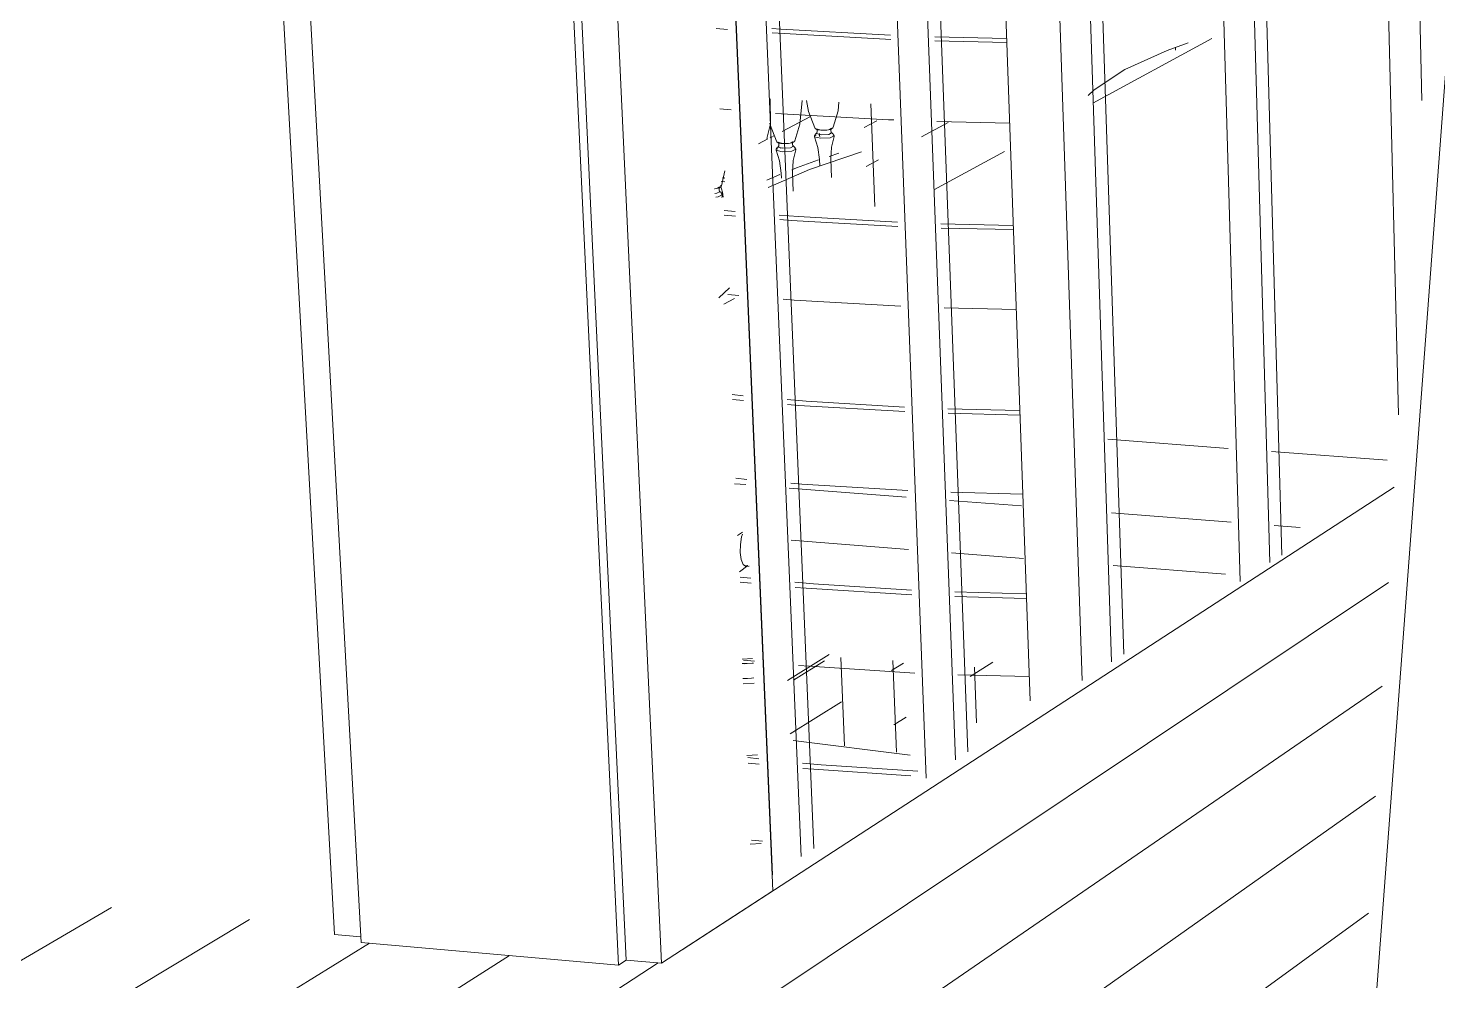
# Model space of a CAD drawing. Header units: inches. Extents: x -536 to 545, y -65 to 280.
# Drawn here: x 467.3419 to 467.471, y 9.8645 to 9.9517 of the extents above; entities that cross this region are included whole.
import ezdxf

# ---------------------------------------------------------------- set-up
doc = ezdxf.new("R2010")
doc.units = ezdxf.units.IN
doc.header["$MEASUREMENT"] = 0
for name, color, linetype, lineweight in [('A-FLOR', 192, 'Continuous', 13), ('A-FLOR-HRAL', 11, 'Continuous', 9), ('A-FLOR-PATT', 8, 'Continuous', 13), ('A-WALL', 113, 'Continuous', 13), ('I-FURN', 30, 'Continuous', 9), ('Q-CASE', 31, 'Continuous', 9)]:
    doc.layers.add(name, color=color, linetype=linetype, lineweight=lineweight)

# ---------------------------------------------------------------- blocks, each defined once
blk = doc.blocks.new('FP_45-Fireplace 1')
at = {"layer": 'A-FLOR-PATT', "lineweight": 9}
for p, q in [((467.10945, 9.66272), (467.46653, 9.90099)), ((467.12844, 9.65989), (467.46596, 9.8915)), ((467.14764, 9.65702), (467.46535, 9.88144)), ((467.13749, 9.74695), (467.34958, 9.87126)), ((467.1396, 9.73642), (467.36221, 9.87015)), ((467.16703, 9.65413), (467.4647, 9.87074)), ((467.1418, 9.72541), (467.3732, 9.86797)), ((467.14411, 9.71389), (467.38603, 9.86684)), ((467.14652, 9.70182), (467.39965, 9.86617))]:
    blk.add_line(p, q, dxfattribs=at)
blk = doc.blocks.new('FP_46-Fireplace 1')
at = {"layer": 'A-FLOR-PATT', "lineweight": 9}
for p, q in [((467.411, 9.94228), (467.41361, 9.94364)), ((467.41851, 9.94263), (467.41966, 9.94324)), ((467.42376, 9.94178), (467.42621, 9.94309)), ((467.40884, 9.94116), (467.40968, 9.9416)), ((467.4099, 9.94171), (467.41004, 9.94178)), ((467.41011, 9.94182), (467.41025, 9.94189)), ((467.41869, 9.93907), (467.41983, 9.93968)), ((467.41148, 9.89203), (467.41531, 9.89439)), ((467.421, 9.89293), (467.42211, 9.89362)), ((467.42821, 9.89239), (467.43029, 9.89371)), ((467.41174, 9.88715), (467.41642, 9.89007)), ((467.42124, 9.88797), (467.42236, 9.88868))]:
    blk.add_line(p, q, dxfattribs=at)

msp = doc.modelspace()

# ---------------------------------------------------------------- linework, layer by layer
at = {"layer": 'A-FLOR'}
msp.add_line((467.46705, 9.90973), (467.40184, 9.86736), dxfattribs=at)
at = {"layer": 'A-FLOR-HRAL'}
for p, q in [((467.46959, 9.9451), (467.46711, 10.04943)), ((467.46745, 9.91634), (467.46422, 10.04735)), ((467.45567, 9.90281), (467.45182, 10.03839)), ((467.45675, 9.90351), (467.45296, 10.03881)), ((467.45294, 9.90109), (467.44898, 10.03633)), ((467.44117, 9.89372), (467.43676, 10.0275)), ((467.44228, 9.89443), (467.43792, 10.02794)), ((467.43847, 9.89203), (467.43396, 10.02548)), ((467.428, 9.88548), (467.4231, 10.01724)), ((467.42687, 9.88475), (467.42191, 10.01677)), ((467.4242, 9.88308), (467.41915, 10.01478)), ((467.41391, 9.87664), (467.40849, 10.00668)), ((467.41275, 9.8759), (467.40728, 10.0062)), ((467.41013, 9.87425), (467.40455, 10.00423))]:
    msp.add_line(p, q, dxfattribs=at)
at = {"layer": 'A-WALL'}
msp.add_line((467.48673, 10.14695), (467.45941, 9.78299), dxfattribs=at)
at = {"layer": 'I-FURN'}
for p, q in [((467.43371, 9.89017), (467.43146, 9.95381)), ((467.40497, 9.95169), (467.406, 9.95161)), ((467.43155, 9.95079), (467.42497, 9.95094)), ((467.42497, 9.95057), (467.43159, 9.95043)), ((467.45035, 9.9508), (467.43946, 9.94487)), ((467.44703, 9.94972), (467.44702, 9.94998)), ((467.41913, 9.94482), (467.4195, 9.93542)), ((467.40632, 9.94425), (467.40529, 9.94434)), ((467.41455, 9.94241), (467.41413, 9.94252)), ((467.41457, 9.94197), (467.41415, 9.94208)), ((467.41443, 9.94195), (467.41443, 9.94208)), ((467.43185, 9.94304), (467.42518, 9.94319)), ((467.41104, 9.94118), (467.41062, 9.94129)), ((467.41106, 9.94074), (467.41064, 9.94085)), ((467.41083, 9.94076), (467.41103, 9.94078)), ((467.4145, 9.94165), (467.41396, 9.94179)), ((467.414, 9.94188), (467.41411, 9.94193)), ((467.41435, 9.94198), (467.41455, 9.94201)), ((467.41444, 9.94178), (467.41443, 9.94191)), ((467.41099, 9.94042), (467.41044, 9.94056)), ((467.41048, 9.94065), (467.4106, 9.9407)), ((467.41445, 9.93913), (467.41443, 9.9397)), ((467.41619, 9.94028), (467.41529, 9.93999)), ((467.41546, 9.93973), (467.41553, 9.93806)), ((467.43135, 9.94045), (467.42488, 9.93693)), ((467.40543, 9.93729), (467.40576, 9.93868)), ((467.41079, 9.93833), (467.4096, 9.93782)), ((467.41094, 9.93799), (467.41092, 9.93846)), ((467.41195, 9.93849), (467.41202, 9.93682)), ((467.40574, 9.93767), (467.4054, 9.93771)), ((467.40573, 9.938), (467.4055, 9.93804)), ((467.40556, 9.93801), (467.40574, 9.93803)), ((467.40523, 9.93681), (467.40529, 9.93677)), ((467.40548, 9.93624), (467.40553, 9.93645)), ((467.40669, 9.93496), (467.40568, 9.93505)), ((467.4057, 9.93463), (467.40672, 9.93454)), ((467.43214, 9.93367), (467.42554, 9.93383)), ((467.42556, 9.93344), (467.43216, 9.93329)), ((467.40619, 9.92797), (467.4052, 9.92705)), ((467.40665, 9.927), (467.40567, 9.92646)), ((467.40703, 9.92726), (467.40602, 9.92735)), ((467.43242, 9.92598), (467.42583, 9.92613)), ((467.40742, 9.91809), (467.40642, 9.91819)), ((467.40644, 9.91773), (467.40745, 9.91764)), ((467.43274, 9.91673), (467.42617, 9.91689)), ((467.42619, 9.91648), (467.43276, 9.91632)), ((467.44084, 9.9141), (467.45186, 9.91327)), ((467.45186, 9.91327), (467.44084, 9.9141)), ((467.44084, 9.9141), (467.45186, 9.91327)), ((467.45581, 9.91298), (467.4664, 9.91218)), ((467.4664, 9.91218), (467.45581, 9.91298)), ((467.45581, 9.91298), (467.4664, 9.91218)), ((467.40665, 9.91003), (467.40766, 9.90995)), ((467.40776, 9.91043), (467.40675, 9.91053)), ((467.41163, 9.90964), (467.42237, 9.90882)), ((467.42633, 9.90851), (467.43292, 9.90801)), ((467.43301, 9.90909), (467.42646, 9.90925)), ((467.44115, 9.90737), (467.45213, 9.90653)), ((467.45607, 9.90622), (467.45844, 9.90604)), ((467.40692, 9.9053), (467.40736, 9.90561)), ((467.42256, 9.90402), (467.41183, 9.90486)), ((467.43309, 9.9032), (467.42651, 9.90371)), ((467.40787, 9.90255), (467.40709, 9.90197)), ((467.40759, 9.90252), (467.40784, 9.90255)), ((467.45161, 9.90175), (467.4413, 9.90256)), ((467.40814, 9.90139), (467.40714, 9.90149)), ((467.40716, 9.90102), (467.40817, 9.90092)), ((467.43333, 9.89996), (467.4268, 9.90013)), ((467.42682, 9.8997), (467.43335, 9.89953)), ((467.40827, 9.89403), (467.40734, 9.89399)), ((467.40829, 9.89362), (467.40735, 9.89358)), ((467.40848, 9.89378), (467.40747, 9.89389)), ((467.41489, 9.89382), (467.41205, 9.89207)), ((467.41671, 9.88604), (467.41638, 9.89413)), ((467.42113, 9.89384), (467.42146, 9.88545)), ((467.42861, 9.89324), (467.42879, 9.88816)), ((467.40756, 9.89222), (467.40741, 9.89222)), ((467.40845, 9.89177), (467.40743, 9.89172)), ((467.43361, 9.89238), (467.42708, 9.89255)), ((467.412, 9.88654), (467.42273, 9.88519)), ((467.40873, 9.88521), (467.40777, 9.88516)), ((467.40885, 9.88486), (467.40786, 9.88497)), ((467.40788, 9.88447), (467.40888, 9.88436)), ((467.40908, 9.87709), (467.40807, 9.87704)), ((467.40919, 9.87731), (467.40819, 9.87741))]:
    msp.add_line(p, q, dxfattribs=at)
for points in [[(467.42092, 9.95108, 0), (467.41088, 9.95163, 0), (467.41005, 9.95169, 0)], [(467.41009, 9.9513, 0), (467.42046, 9.95073, 0), (467.42094, 9.95071, 0)], [(467.44819, 9.9504, 0), (467.44625, 9.9497, 0), (467.44237, 9.94794, 0), (467.43959, 9.94608, 0), (467.43904, 9.94557, 0)], [(467.4096, 9.94163, 0), (467.40992, 9.94299, 0), (467.4099, 9.94526, 0)], [(467.41283, 9.94512, 0), (467.41261, 9.94295, 0), (467.41217, 9.94143, 0)], [(467.41323, 9.94512, 0), (467.41341, 9.9441, 0), (467.41398, 9.94262, 0)], [(467.4162, 9.94496, 0), (467.41612, 9.94417, 0), (467.41567, 9.94266, 0)], [(467.42123, 9.94333, 0), (467.42074, 9.94335, 0), (467.4104, 9.94393, 0)], [(467.40987, 9.94303, 0), (467.4099, 9.94288, 0), (467.41047, 9.94139, 0)], [(467.41421, 9.94215, 0), (467.41414, 9.94211, 0), (467.41406, 9.94203, 0), (467.41402, 9.94198, 0), (467.41397, 9.94189, 0), (467.41395, 9.94181, 0)], [(467.41398, 9.94262, 0), (467.41401, 9.94256, 0), (467.41405, 9.94253, 0), (467.41413, 9.94248, 0), (467.41424, 9.94244, 0), (467.41438, 9.94242, 0), (467.41454, 9.9424, 0)], [(467.41414, 9.9425, 0), (467.41417, 9.94246, 0), (467.41421, 9.94237, 0), (467.41421, 9.9423, 0), (467.4142, 9.9422, 0), (467.41418, 9.94215, 0), (467.41416, 9.94211, 0)], [(467.41567, 9.94266, 0), (467.41564, 9.9426, 0), (467.41561, 9.94257, 0), (467.41553, 9.94251, 0), (467.41543, 9.94247, 0), (467.41525, 9.94243, 0), (467.41508, 9.94241, 0), (467.41494, 9.9424, 0), (467.41474, 9.94239, 0), (467.41454, 9.9424, 0)], [(467.41552, 9.94258, 0), (467.41524, 9.94244, 0), (467.41455, 9.94241, 0)], [(467.41547, 9.94219, 0), (467.41553, 9.94214, 0), (467.41526, 9.942, 0), (467.41457, 9.94197, 0)], [(467.41552, 9.94254, 0), (467.41549, 9.94249, 0), (467.41547, 9.9424, 0), (467.41546, 9.94233, 0), (467.41549, 9.94223, 0), (467.41551, 9.94218, 0), (467.41553, 9.94214, 0)], [(467.41548, 9.94218, 0), (467.41555, 9.94214, 0), (467.41564, 9.94207, 0), (467.41569, 9.94202, 0), (467.41574, 9.94194, 0), (467.41576, 9.94186, 0)], [(467.4107, 9.94092, 0), (467.41063, 9.94088, 0), (467.41054, 9.9408, 0), (467.4105, 9.94075, 0), (467.41046, 9.94067, 0), (467.41044, 9.94058, 0)], [(467.41047, 9.94139, 0), (467.4105, 9.94134, 0), (467.41054, 9.9413, 0), (467.41062, 9.94125, 0), (467.41073, 9.94122, 0), (467.41087, 9.94119, 0), (467.41103, 9.94118, 0)], [(467.41063, 9.94128, 0), (467.41066, 9.94123, 0), (467.41069, 9.94114, 0), (467.4107, 9.94107, 0), (467.41069, 9.94097, 0), (467.41067, 9.94092, 0), (467.41065, 9.94088, 0)], [(467.41217, 9.94143, 0), (467.41214, 9.94138, 0), (467.4121, 9.94134, 0), (467.41203, 9.94129, 0), (467.41192, 9.94125, 0), (467.41174, 9.94121, 0), (467.41157, 9.94118, 0), (467.41143, 9.94117, 0), (467.41122, 9.94117, 0), (467.41103, 9.94118, 0)], [(467.41201, 9.94136, 0), (467.41173, 9.94121, 0), (467.41104, 9.94118, 0)], [(467.41196, 9.94096, 0), (467.41203, 9.94092, 0), (467.41175, 9.94077, 0), (467.41106, 9.94074, 0)], [(467.41201, 9.94131, 0), (467.41199, 9.94127, 0), (467.41196, 9.94118, 0), (467.41196, 9.9411, 0), (467.41198, 9.941, 0), (467.412, 9.94096, 0), (467.41203, 9.94092, 0)], [(467.41197, 9.94095, 0), (467.41205, 9.94092, 0), (467.41214, 9.94084, 0), (467.41218, 9.94079, 0), (467.41223, 9.94071, 0), (467.41226, 9.94063, 0)], [(467.41396, 9.94179, 0), (467.41427, 9.94082, 0), (467.41443, 9.9397, 0)], [(467.41566, 9.94194, 0), (467.41575, 9.94188, 0), (467.4154, 9.94169, 0), (467.4145, 9.94165, 0)], [(467.41576, 9.94183, 0), (467.41552, 9.94085, 0), (467.41546, 9.93973, 0)], [(467.40971, 9.93716, 0), (467.41349, 9.93881, 0), (467.41827, 9.94042, 0)], [(467.41044, 9.94056, 0), (467.41076, 9.93959, 0), (467.41092, 9.93846, 0)], [(467.41216, 9.94071, 0), (467.41225, 9.94065, 0), (467.41189, 9.94046, 0), (467.41099, 9.94042, 0)], [(467.41433, 9.93967, 0), (467.4123, 9.93894, 0), (467.41188, 9.93878, 0)], [(467.41226, 9.94061, 0), (467.41202, 9.93962, 0), (467.41195, 9.93849, 0)], [(467.40481, 9.93703, 0), (467.40498, 9.93705, 0), (467.40513, 9.93708, 0), (467.40523, 9.93712, 0), (467.40538, 9.9372, 0), (467.40542, 9.93725, 0), (467.40543, 9.93729, 0)], [(467.40527, 9.93721, 0), (467.40499, 9.93706, 0), (467.40482, 9.93704, 0)], [(467.40529, 9.93676, 0), (467.40526, 9.93681, 0), (467.40523, 9.9369, 0), (467.40522, 9.93697, 0), (467.40523, 9.93708, 0), (467.40525, 9.93712, 0), (467.40528, 9.93716, 0)], [(467.40561, 9.93625, 0), (467.40554, 9.93672, 0), (467.40535, 9.93732, 0)], [(467.40529, 9.93676, 0), (467.40501, 9.93662, 0), (467.40484, 9.93659, 0)], [(467.40544, 9.93655, 0), (467.40552, 9.93649, 0), (467.40515, 9.9363, 0), (467.40492, 9.93627, 0)], [(467.40553, 9.93647, 0), (467.40549, 9.93657, 0), (467.40545, 9.93664, 0), (467.40537, 9.93672, 0), (467.40531, 9.93676, 0), (467.40523, 9.9368, 0)], [(467.42155, 9.93398, 0), (467.41249, 9.93449, 0), (467.41074, 9.93462, 0)], [(467.41079, 9.93421, 0), (467.41181, 9.93413, 0), (467.42158, 9.93358, 0)], [(467.42186, 9.92628, 0), (467.41211, 9.92684, 0), (467.41109, 9.92692, 0)], [(467.42221, 9.91705, 0), (467.41319, 9.9176, 0), (467.41145, 9.91773, 0)], [(467.4115, 9.91729, 0), (467.41251, 9.91721, 0), (467.42224, 9.91664, 0)], [(467.42251, 9.90941, 0), (467.41281, 9.91, 0), (467.4118, 9.91008, 0)], [(467.40787, 9.90254, 0), (467.40765, 9.90248, 0), (467.40742, 9.90265, 0), (467.40725, 9.9031, 0), (467.40715, 9.90374, 0), (467.40717, 9.90448, 0), (467.40728, 9.90517, 0), (467.40736, 9.90543, 0)], [(467.40798, 9.9025, 0), (467.40776, 9.90247, 0), (467.40773, 9.90246, 0)], [(467.42285, 9.9003, 0), (467.41388, 9.90087, 0), (467.41215, 9.90101, 0)], [(467.4122, 9.90055, 0), (467.41321, 9.90047, 0), (467.42288, 9.89986, 0)], [(467.40737, 9.89357, 0), (467.40751, 9.89356, 0), (467.40778, 9.89357, 0), (467.40825, 9.89361, 0), (467.40836, 9.89362, 0)], [(467.42316, 9.89271, 0), (467.4135, 9.89333, 0), (467.4125, 9.89341, 0)], [(467.40746, 9.89221, 0), (467.40782, 9.89222, 0), (467.40818, 9.89224, 0), (467.40842, 9.89226, 0)], [(467.42342, 9.88372, 0), (467.41457, 9.88432, 0), (467.41285, 9.88447, 0)], [(467.41289, 9.88398, 0), (467.4139, 9.8839, 0), (467.42277, 9.8833, 0)]]:
    msp.add_polyline3d(points, dxfattribs=at)
at = {"layer": 'Q-CASE'}
for p, q in [((467.41016, 9.87277), (467.40252, 10.05111)), ((467.36999, 9.86878), (467.35998, 10.04906)), ((467.37244, 9.86804), (467.36255, 10.04868)), ((467.39601, 9.86596), (467.3874, 10.04761)), ((467.39672, 9.86642), (467.38816, 10.04785)), ((467.39995, 9.86614), (467.39157, 10.0477)), ((467.41016, 9.87277), (467.39995, 9.86614)), ((467.37239, 9.86856), (467.36999, 9.86878)), ((467.39601, 9.86596), (467.37244, 9.86804)), ((467.39672, 9.86642), (467.39601, 9.86596)), ((467.39995, 9.86614), (467.39672, 9.86642))]:
    msp.add_line(p, q, dxfattribs=at)

# ---------------------------------------------------------------- block references
at = {"layer": 'A-FLOR', "lineweight": 9}
for name in ['FP_46-Fireplace 1', 'FP_45-Fireplace 1']:
    msp.add_blockref(name, (0, 0), dxfattribs=at)

doc.saveas('drawing.dxf')
